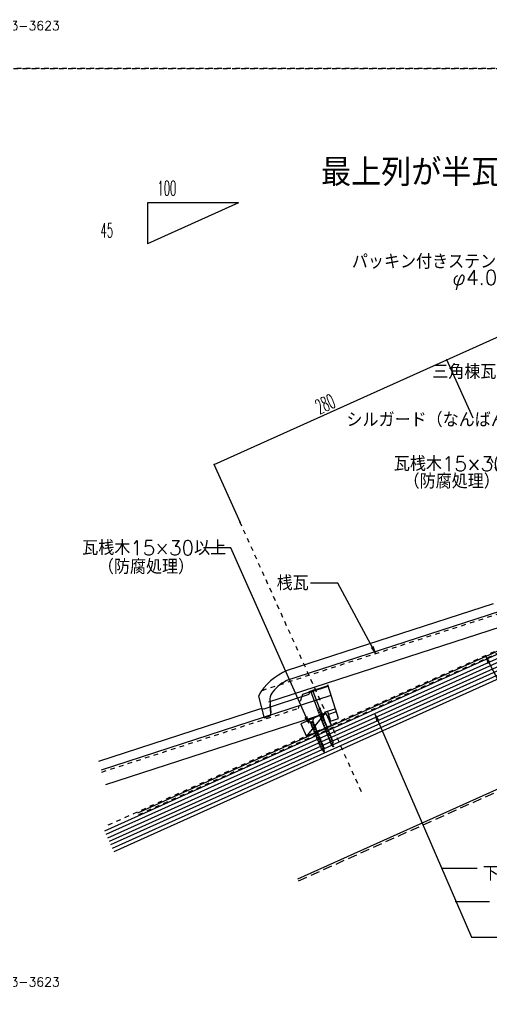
# Model space of a CAD drawing. Extents: x -1727 to 4652, y -2317 to 2357.
# Drawn here: x 1500 to 2017, y 39 to 1104 of the extents above; entities that cross this region are included whole.
import ezdxf

# ---------------------------------------------------------------- set-up
doc = ezdxf.new("R2010")
doc.units = 0
doc.header["$LTSCALE"] = 5
doc.linetypes.add('DASHED2', pattern=[3, 2, -1])
doc.linetypes.add('DOT', pattern=[2, 1, -1])
for name, color, linetype in [('0-0', 7, 'CONTINUOUS'), ('0-1', 7, 'CONTINUOUS'), ('0-2', 7, 'CONTINUOUS'), ('0-3', 7, 'CONTINUOUS'), ('0-4', 7, 'CONTINUOUS'), ('0-A', 7, 'CONTINUOUS'), ('0-F', 7, 'CONTINUOUS')]:
    doc.layers.add(name, color=color, linetype=linetype)
doc.styles.get("Standard").update_dxf_attribs({"font": 'txt.shx', "bigfont": 'extfont.shx'})

msp = doc.modelspace()

# ---------------------------------------------------------------- linework, layer by layer
at = {"layer": '0-1', "color": 7, "linetype": 'CONTINUOUS'}
for p, q in [((1629.8049, 232.7497), (2250.0378, 511.8512)), ((1814.9282, 316.5638), (1836.1106, 342.5698))]:
    msp.add_line(p, q, dxfattribs=at)
at = {"layer": '0-1', "color": 7, "linetype": 'DOT'}
msp.add_line((1630.725, 230.7022), (2250.3791, 509.5433), dxfattribs=at)
at = {"layer": '0-1', "color": 4, "linetype": 'CONTINUOUS'}
for p, q in [((1823.8189, 367.7917), (1817.4586, 365.3301)), ((1817.4586, 365.3301), (1817.7434, 364.5942)), ((1817.7434, 364.5942), (1824.1038, 367.0558)), ((1819.9077, 365.0498), (1819.1808, 365.1505)), ((1819.9077, 365.0498), (1819.1808, 365.1505)), ((1822.1974, 365.936), (1819.9077, 365.0498)), ((1826.9086, 346.9607), (1819.9077, 365.0498)), ((1822.1974, 365.936), (1822.6664, 366.4995)), ((1829.198, 347.8478), (1822.1974, 365.936)), ((1824.1038, 367.0558), (1823.8189, 367.7917)), ((1826.9528, 347.0317), (1826.6413, 346.2869)), ((1829.198, 347.8478), (1827.5566, 343.9219)), ((1830.1161, 345.4754), (1828.4747, 341.5496)), ((1830.1161, 345.4754), (1828.4747, 341.5496)), ((1831.0343, 343.103), (1829.3929, 339.1773)), ((1831.0343, 343.103), (1829.3929, 339.1773)), ((1815.2945, 334.3972), (1822.9915, 337.6122)), ((1815.5656, 333.7481), (1815.2945, 334.3972)), ((1823.2627, 336.9631), (1815.5656, 333.7481)), ((1819.2794, 331.8101), (1818.8981, 331.31)), ((1818.8981, 331.31), (1823.0917, 331.7002)), ((1819.1579, 332.0318), (1821.9585, 333.2015)), ((1819.1579, 332.0318), (1819.2607, 331.7856)), ((1820.2478, 329.4917), (1819.5818, 331.086)), ((1821.9585, 333.2015), (1822.5197, 331.858)), ((1822.7103, 331.2002), (1823.0917, 331.7002)), ((1823.4012, 329.5462), (1822.7103, 331.2002)), ((1822.9915, 337.6122), (1823.2627, 336.9631)), ((1831.9524, 340.7307), (1830.311, 336.8048)), ((1831.9524, 340.7307), (1830.311, 336.8048)), ((1832.8706, 338.3583), (1831.2292, 334.4325)), ((1832.8706, 338.3583), (1831.2292, 334.4325)), ((1831.4284, 333.4704), (1834.8175, 334.7821)), ((1831.472, 334.4978), (1841.4381, 308.7471)), ((1834.8604, 334.5083), (1831.8679, 332.3613)), ((1835.7665, 332.167), (1832.7741, 330.02)), ((1833.7887, 335.986), (1832.9896, 334.0747)), ((1833.7887, 335.986), (1832.9896, 334.0747)), ((1834.072, 335.504), (1844.038, 309.7534)), ((1820.2478, 329.4917), (1819.8664, 328.9917)), ((1819.8664, 328.9917), (1824.06, 329.3819)), ((1821.2161, 327.1733), (1820.5502, 328.7676)), ((1821.2161, 327.1733), (1820.8348, 326.6733)), ((1820.8348, 326.6733), (1825.0284, 327.0635)), ((1822.1845, 324.8549), (1821.5186, 326.4492)), ((1822.1845, 324.8549), (1821.8032, 324.3549)), ((1821.8032, 324.3549), (1825.9968, 324.7451)), ((1823.1529, 322.5365), (1822.4869, 324.1308)), ((1823.1529, 322.5365), (1822.7715, 322.0365)), ((1822.7715, 322.0365), (1826.9651, 322.4267)), ((1824.1212, 320.2181), (1823.4553, 321.8125)), ((1823.6787, 328.8818), (1824.06, 329.3819)), ((1824.3695, 327.2278), (1823.6787, 328.8818)), ((1824.1212, 320.2181), (1823.7399, 319.7181)), ((1823.7399, 319.7181), (1827.9335, 320.1083)), ((1824.6471, 326.5634), (1825.0284, 327.0635)), ((1825.3379, 324.9095), (1824.6471, 326.5634)), ((1825.6154, 324.245), (1825.9968, 324.7451)), ((1826.3063, 322.5911), (1825.6154, 324.245)), ((1826.5838, 321.9267), (1826.9651, 322.4267)), ((1827.2747, 320.2727), (1826.5838, 321.9267)), ((1827.5522, 319.6083), (1827.9335, 320.1083)), ((1828.243, 317.9543), (1827.5522, 319.6083)), ((1836.6727, 329.8256), (1833.6802, 327.6786)), ((1837.5789, 327.4843), (1834.5863, 325.3373)), ((1838.485, 325.1429), (1835.4925, 322.996)), ((1839.3912, 322.8015), (1836.3987, 320.6546)), ((1840.2973, 320.4603), (1837.3048, 318.3132)), ((1825.0896, 317.8997), (1824.4237, 319.4941)), ((1825.0896, 317.8997), (1824.7083, 317.3997)), ((1824.7083, 317.3997), (1828.9019, 317.7899)), ((1826.058, 315.5814), (1825.392, 317.1757)), ((1826.058, 315.5814), (1825.6766, 315.0813)), ((1825.6766, 315.0813), (1829.8702, 315.4715)), ((1827.0264, 313.263), (1826.3604, 314.8573)), ((1827.0264, 313.263), (1826.645, 312.7629)), ((1826.645, 312.7629), (1830.8386, 313.1531)), ((1827.9947, 310.9446), (1827.3288, 312.5389)), ((1827.9947, 310.9446), (1827.6134, 310.4446)), ((1827.6134, 310.4446), (1831.807, 310.8348)), ((1828.9631, 308.6262), (1828.2972, 310.2205)), ((1828.5205, 317.2899), (1828.9019, 317.7899)), ((1829.2114, 315.6359), (1828.5205, 317.2899)), ((1829.4889, 314.9715), (1829.8702, 315.4715)), ((1830.1798, 313.3175), (1829.4889, 314.9715)), ((1830.4573, 312.6531), (1830.8386, 313.1531)), ((1831.1481, 310.9991), (1830.4573, 312.6531)), ((1831.4257, 310.3347), (1831.807, 310.8348)), ((1832.1165, 308.6808), (1831.4257, 310.3347)), ((1841.2035, 318.1189), (1838.211, 315.9719)), ((1842.1096, 315.7775), (1839.1171, 313.6305)), ((1843.0158, 313.4362), (1840.0233, 311.2891)), ((1844.4624, 305.0043), (1843.954, 309.7205)), ((1828.9631, 308.6262), (1828.5818, 308.1262)), ((1828.5818, 308.1262), (1832.7754, 308.5164)), ((1829.9315, 306.3078), (1829.2655, 307.9021)), ((1829.9315, 306.3078), (1829.5501, 305.8078)), ((1829.5501, 305.8078), (1833.7437, 306.198)), ((1830.8998, 303.9894), (1830.2339, 305.5838)), ((1830.8998, 303.9894), (1830.5185, 303.4894)), ((1830.5185, 303.4894), (1834.5087, 303.9117)), ((1832.7622, 301.5025), (1831.4292, 303.2929)), ((1832.394, 308.0163), (1832.7754, 308.5164)), ((1833.0849, 306.3624), (1832.394, 308.0163)), ((1832.467, 301.2313), (1834.7003, 301.5097)), ((1834.5036, 299.1637), (1833.0765, 301.0804)), ((1833.3624, 305.698), (1833.7437, 306.198)), ((1833.5905, 305.1518), (1833.3624, 305.698)), ((1833.7543, 304.0779), (1833.5905, 305.1518)), ((1834.1266, 301.636), (1833.864, 303.3505)), ((1833.8659, 303.3457), (1834.5087, 303.9117)), ((1834.1875, 301.2023), (1834.7003, 301.5097)), ((1834.5036, 299.1637), (1834.1923, 301.2052)), ((1844.4624, 305.0043), (1841.6643, 308.8344)), ((1843.0998, 308.525), (1844.4624, 305.0043))]:
    msp.add_line(p, q, dxfattribs=at)
at = {"layer": '0-1', "color": 3, "linetype": 'CONTINUOUS'}
msp.add_lwpolyline([(1808.7619, 330.2381), (1814.9282, 316.5638), (1842.2769, 328.8954), (1836.1106, 342.5698), (1808.7619, 330.2381)], close=True, dxfattribs=at)
at = {"layer": '0-1', "color": 4, "linetype": 'CONTINUOUS'}
for centre, radius, start, end in [((1828.9352, 346.4278), 2.2981, 183.5154, 239.817), ((1829.8504, 344.0628), 2.2981, 183.5154, 239.817), ((1830.7686, 341.6905), 2.2981, 183.5154, 239.817), ((1828.4825, 346.2069), 1.79, 335.8763, 426.4387), ((1829.4006, 343.8346), 1.79, 335.8763, 426.4387), ((1830.3187, 341.4623), 1.79, 335.8763, 426.4387), ((1815.9767, 329.991), 3.7795, 32.6805, 96.244), ((1819.5352, 332.0991), 1.0142, 231.0819, 275.9133), ((1819.5767, 331.9611), 0.3335, 206.9354, 268.7778), ((1819.1797, 345.7222), 14.0999, 271.5848, 277.0489), ((1822.2536, 312.6335), 18.641, 93.5081, 98.061), ((1823.5284, 311.7434), 20.1563, 93.2798, 97.4642), ((1819.7955, 352.4459), 21.2472, 273.5551, 277.2727), ((1825.6461, 334.0298), 3.7795, 129.0957, 192.6593), ((1822.3412, 330.0951), 1.7719, 64.9433, 88.9027), ((1822.4594, 331.1011), 0.2698, 21.5537, 84.5104), ((1831.6867, 339.3182), 2.2981, 183.5154, 239.817), ((1832.6049, 336.9458), 2.2981, 183.5154, 239.817), ((1833.523, 334.5734), 2.2981, 183.5154, 207.9698), ((1831.2369, 339.0899), 1.79, 335.8763, 426.4387), ((1832.1551, 336.7175), 1.79, 335.8763, 426.4387), ((1833.0732, 334.3452), 1.79, 14.0306, 66.4387), ((1820.5035, 329.7807), 1.0142, 231.0819, 275.9133), ((1820.5451, 329.6428), 0.3335, 206.9354, 268.7778), ((1820.148, 343.4038), 14.0999, 271.5848, 277.0489), ((1823.222, 310.3151), 18.641, 93.5081, 98.061), ((1821.4719, 327.4624), 1.0142, 231.0819, 275.9133), ((1821.5135, 327.3244), 0.3335, 206.9354, 268.7778), ((1821.1164, 341.0854), 14.0999, 271.5848, 277.0489), ((1824.1904, 307.9967), 18.641, 93.5081, 98.061), ((1822.4403, 325.144), 1.0142, 231.0819, 275.9133), ((1824.4967, 309.425), 20.1563, 93.2798, 97.4642), ((1820.7639, 350.1275), 21.2472, 273.5551, 277.2727), ((1822.4818, 325.006), 0.3335, 206.9354, 268.7778), ((1822.0848, 338.7671), 14.0999, 271.5848, 277.0489), ((1825.1588, 305.6783), 18.641, 93.5081, 98.061), ((1823.4087, 322.8256), 1.0142, 231.0819, 275.9133), ((1825.4651, 307.1066), 20.1563, 93.2798, 97.4642), ((1821.7322, 347.8091), 21.2472, 273.5551, 277.2727), ((1823.4502, 322.6876), 0.3335, 206.9354, 268.7778), ((1823.3096, 327.7767), 1.7719, 64.9433, 88.9027), ((1823.0531, 336.4487), 14.0999, 271.5848, 277.0489), ((1823.4278, 328.7827), 0.2698, 21.5537, 84.5104), ((1826.1271, 303.3599), 18.641, 93.5081, 98.061), ((1824.377, 320.5072), 1.0142, 231.0819, 275.9133), ((1826.4335, 304.7883), 20.1563, 93.2798, 97.4642), ((1822.7006, 345.4908), 21.2472, 273.5551, 277.2727), ((1824.4186, 320.3692), 0.3335, 206.9354, 268.7778), ((1824.278, 325.4584), 1.7719, 64.9433, 88.9027), ((1824.0215, 334.1303), 14.0999, 271.5848, 277.0489), ((1824.3962, 326.4643), 0.2698, 21.5537, 84.5104), ((1827.0955, 301.0415), 18.641, 93.5081, 98.061), ((1827.4018, 302.4699), 20.1563, 93.2798, 97.4642), ((1823.669, 343.1724), 21.2472, 273.5551, 277.2727), ((1825.2464, 323.14), 1.7719, 64.9433, 88.9027), ((1825.3645, 324.1459), 0.2698, 21.5537, 84.5104), ((1828.3702, 300.1515), 20.1563, 93.2798, 97.4642), ((1824.6374, 340.854), 21.2472, 273.5551, 277.2727), ((1826.2147, 320.8216), 1.7719, 64.9433, 88.9027), ((1826.3329, 321.8276), 0.2698, 21.5537, 84.5104), ((1827.1831, 318.5032), 1.7719, 64.9433, 88.9027), ((1827.3013, 319.5092), 0.2698, 21.5537, 84.5104), ((1825.3454, 318.1888), 1.0142, 231.0819, 275.9133), ((1825.3869, 318.0508), 0.3335, 206.9354, 268.7778), ((1824.9899, 331.8119), 14.0999, 271.5848, 277.0489), ((1828.0639, 298.7232), 18.641, 93.5081, 98.061), ((1826.3138, 315.8704), 1.0142, 231.0819, 275.9133), ((1826.3553, 315.7324), 0.3335, 206.9354, 268.7778), ((1825.9583, 329.4935), 14.0999, 271.5848, 277.0489), ((1829.0322, 296.4048), 18.641, 93.5081, 98.061), ((1827.2821, 313.552), 1.0142, 231.0819, 275.9133), ((1829.3386, 297.8331), 20.1563, 93.2798, 97.4642), ((1825.6057, 338.5356), 21.2472, 273.5551, 277.2727), ((1827.3237, 313.4141), 0.3335, 206.9354, 268.7778), ((1826.9266, 327.1751), 14.0999, 271.5848, 277.0489), ((1830.0006, 294.0864), 18.641, 93.5081, 98.061), ((1828.2505, 311.2336), 1.0142, 231.0819, 275.9133), ((1830.307, 295.5147), 20.1563, 93.2798, 97.4642), ((1826.5741, 336.2172), 21.2472, 273.5551, 277.2727), ((1828.2921, 311.0957), 0.3335, 206.9354, 268.7778), ((1828.1515, 316.1848), 1.7719, 64.9433, 88.9027), ((1827.895, 324.8567), 14.0999, 271.5848, 277.0489), ((1828.2696, 317.1908), 0.2698, 21.5537, 84.5104), ((1830.969, 291.768), 18.641, 93.5081, 98.061), ((1831.2753, 293.1963), 20.1563, 93.2798, 97.4642), ((1827.5425, 333.8988), 21.2472, 273.5551, 277.2727), ((1829.1198, 313.8664), 1.7719, 64.9433, 88.9027), ((1829.238, 314.8724), 0.2698, 21.5537, 84.5104), ((1832.2437, 290.8779), 20.1563, 93.2798, 97.4642), ((1828.5108, 331.5804), 21.2472, 273.5551, 277.2727), ((1830.0882, 311.548), 1.7719, 64.9433, 88.9027), ((1830.2064, 312.554), 0.2698, 21.5537, 84.5104), ((1831.0566, 309.2296), 1.7719, 64.9433, 88.9027), ((1831.1748, 310.2356), 0.2698, 21.5537, 84.5104), ((1842.25, 308.0675), 0.9653, 28.3196, 127.3888), ((1844.0364, 308.7588), 0.9653, 94.9262, 193.9954), ((1829.2189, 308.9153), 1.0142, 231.0819, 275.9133), ((1829.2604, 308.7773), 0.3335, 206.9354, 268.7778), ((1828.8634, 322.5383), 14.0999, 271.5848, 277.0489), ((1831.9373, 289.4496), 18.641, 93.5081, 98.061), ((1830.1873, 306.5969), 1.0142, 231.0819, 275.9133), ((1830.2288, 306.4589), 0.3335, 206.9354, 268.7778), ((1829.8317, 320.22), 14.0999, 271.5848, 277.0489), ((1832.9057, 287.1312), 18.641, 93.5081, 98.061), ((1831.1556, 304.2785), 1.0142, 231.0819, 275.9133), ((1833.2121, 288.5596), 20.1563, 93.2798, 97.4642), ((1829.4792, 329.2621), 21.2472, 273.5551, 277.2727), ((1831.1972, 304.1405), 0.3335, 206.9354, 268.7778), ((1830.8001, 317.9016), 14.0999, 271.5848, 277.0489), ((1833.8741, 284.8128), 18.641, 93.5081, 98.061), ((1834.1804, 286.2412), 20.1563, 93.2798, 97.4642), ((1830.4476, 326.9437), 21.2472, 273.5551, 277.2727), ((1832.0249, 306.9113), 1.7719, 64.9433, 88.9027), ((1832.1431, 307.9172), 0.2698, 21.5537, 84.5104), ((1750.1104, 323.3629), 85.2785, 344.9583, 345.1329), ((1833.1456, 302.6656), 1.5866, 244.6803, 267.503), ((1831.6663, 314.6264), 10.7529, 274.6094, 281.1902), ((1831.2297, 317.5648), 16.1352, 274.6369, 278.0841), ((1809.6402, 528.0354), 225.8005, 275.8701, 276.1028), ((1832.9933, 304.5929), 1.7719, 64.9433, 88.9027), ((1832.6523, 306.0656), 5.0032, 274.8629, 281.702), ((1833.1115, 305.5989), 0.2698, 21.5537, 84.5104), ((1834.0654, 298.1709), 3.4656, 88.9879, 99.4107), ((1833.615, 303.2466), 0.2698, 21.5537, 83.5019), ((1834.0286, 299.844), 1.3709, 83.1187, 105.2898), ((1833.7619, 302.3172), 1.7607, 64.9051, 90.2895), ((1834.1078, 300.1844), 1.4517, 65.9148, 89.2579)]:
    msp.add_arc(centre, radius, start, end, dxfattribs=at)
at = {"layer": '0-2', "color": 2, "linetype": 'CONTINUOUS'}
for p, q in [((2097.0922, 476.7894), (1791.7374, 377.6671)), ((2019.8725, 462.2565), (1793.6754, 388.8303)), ((1773.5163, 354.515), (2091.3852, 457.6149)), ((1837.8695, 373.5802), (1846.5006, 346.9916)), ((1817.5269, 362.6209), (1767.9768, 346.5495)), ((1810.3351, 362.4051), (1809.5139, 359.7884)), ((1838.6838, 371.6076), (1810.3351, 362.4051)), ((1817.5269, 362.6209), (1818.5797, 365.065)), ((1818.5797, 365.065), (1838.5415, 371.5395)), ((1818.8916, 366.6647), (1819.3314, 365.3088)), ((1838.3353, 372.1753), (1819.1252, 365.9446)), ((1841.644, 361.3202), (1589.705, 279.5374)), ((1762.1125, 360.7337), (1768.5973, 336.6937)), ((1774.8247, 357.787), (1775.621, 342.4996)), ((1764.4243, 346.7874), (1586.6116, 289.0673)), ((1594.7717, 263.9244), (1835.937, 342.1458)), ((1767.9768, 346.5495), (1764.4243, 346.7874)), ((1775.6865, 341.5252), (1775.1608, 351.431)), ((1846.5542, 346.8265), (1834.2881, 342.8446)), ((1841.2764, 333.3453), (1835.3114, 343.1768)), ((1837.8205, 343.9913), (1841.2764, 333.3453)), ((1847.4554, 343.4178), (1838.9074, 340.643)), ((1850.0101, 336.1805), (1846.5542, 346.8265)), ((1774.4407, 338.6196), (1768.5973, 336.6937)), ((1841.2764, 333.3453), (1850.0101, 336.1805))]:
    msp.add_line(p, q, dxfattribs=at)
at = {"layer": '0-2', "color": 2, "linetype": 'DOT'}
for p, q in [((1766.3974, 367.089), (2061.0306, 462.7308)), ((1809.5139, 359.7884), (1805.5824, 347.2617)), ((1590.3959, 277.4093), (1805.5824, 347.2617))]:
    msp.add_line(p, q, dxfattribs=at)
at = {"layer": '0-2', "color": 2, "linetype": 'CONTINUOUS'}
for centre, radius, start, end in [((1817.5813, 330.1984), 63.3182, 112.1821, 151.1674), ((1810.4094, 341.1104), 40.5271, 112.0714, 143.0198), ((1786.2828, 357.5109), 11.4753, 135.9538, 177.6759), ((1772.5453, 341.3159), 3.202, 298.1619, 360.3977)]:
    msp.add_arc(centre, radius, start, end, dxfattribs=at)
at = {"layer": '0-3', "color": 7, "linetype": 'CONTINUOUS'}
for p, q in [((1740.3457, 902.4438), (1640.3457, 902.4438)), ((1640.3457, 902.4438), (1640.3457, 857.4438)), ((1740.3457, 902.4438), (1640.3457, 857.4438)), ((1968.8738, 730.1472), (2096.3993, 787.533)), ((1713.5353, 615.2463), (1968.8738, 730.1472)), ((1997.7807, 665.909), (1968.8738, 730.1472)), ((1742.4421, 551.008), (1713.5353, 615.2463)), ((1963.4633, 172.043), (2002.1415, 172.043)), ((1977.8948, 135.2788), (2015.7239, 135.2788))]:
    msp.add_line(p, q, dxfattribs=at)
for points in [[(1817.2811, 331.055), (1731.7271, 523.5516), (1701.7271, 523.5516)], [(1890.4776, 407.9795), (1849.1526, 484.9575), (1819.1526, 484.9575)], [(1885.8288, 413.9963), (1890.4776, 407.9795), (1888.0315, 415.1787)], [(2012.0837, 403.669), (2073.6254, 283.5876), (2103.6254, 283.5876)], [(2016.6168, 397.5646), (2012.0837, 403.669), (2014.3919, 396.4244)], [(1813.0928, 337.4009), (1817.2811, 331.055), (1815.3773, 338.4163)], [(1890.0721, 340.42), (1996.0222, 95.969), (2026.0222, 95.969)], [(1894.2016, 334.0356), (1890.0721, 340.42), (1891.9078, 333.0414)]]:
    msp.add_lwpolyline(points, dxfattribs=at)
at = {"layer": '0-3', "color": 7}
for p in [(1968.8738, 730.1472), (1713.5353, 615.2463)]:
    msp.add_point(p, dxfattribs=at)
at = {"layer": '0-4', "color": 3, "linetype": 'CONTINUOUS'}
for p, q in [((1593.485, 212.9611), (2240.5495, 504.1395)), ((1595.1949, 209.1615), (2242.2594, 500.3398)), ((1596.9047, 205.3618), (2243.9693, 496.5402)), ((1598.6146, 201.5621), (2245.6791, 492.7405)), ((1600.3244, 197.7625), (2247.389, 488.9409)), ((1602.0343, 193.9628), (2249.0989, 485.1413)), ((1603.7441, 190.1631), (2250.8088, 481.3416))]:
    msp.add_line(p, q, dxfattribs=at)
at = {"layer": '0-4', "color": 4, "linetype": 'CONTINUOUS'}
msp.add_line((1805.2059, 160.2127), (2209.7725, 342.2673), dxfattribs=at)
at = {"layer": '0-4', "color": 4, "linetype": 'DASHED2'}
msp.add_line((1806.2318, 157.9329), (2210.7984, 339.9875), dxfattribs=at)
at = {"layer": '0-A', "color": 7, "linetype": 'DOT'}
for p, q in [((4652.0253, 1050), (-1726.8095, 1050)), ((-1726.8095, 1050), (4652.0253, 1050))]:
    msp.add_line(p, q, dxfattribs=at)
at = {"layer": '0-F', "color": 1, "linetype": 'DOT'}
for p, q in [((2130.5304, 370.6511), (2016.3424, 624.4055)), ((2395.115, 577.6081), (1592.4535, 216.9335)), ((1875.1918, 255.7503), (1737.9225, 560.7972))]:
    msp.add_line(p, q, dxfattribs=at)

# ---------------------------------------------------------------- texts
at = {"layer": '0-0', "color": 7}
for p in [(1170.1157, 1091.888), (1170.1157, 41.888)]:
    msp.add_text('\u3000\u3000\u3000\u3000\u3000\u3000\u3000\u3000\u3000TEL(0855)53-0811\u3000FAX(0855)53-3623', height=10, dxfattribs=at).set_placement(p)
at = {"layer": '0-3', "color": 7}
for s, height, p in [('最上列が半瓦で納まる場合', 30, (1830.8411, 920.7444)), ('パッキン付きステンレスビス', 16, (1864.6981, 829.9168)), ('φ4.0×75㎜', 16, (1974.9481, 812.3466)), ('瓦桟木15×30以上２段', 16, (1910.7823, 607.8605)), ('（防腐処理）', 16, (1921.434, 588.6801)), ('瓦桟木15×30以上', 16, (1568.7271, 515.5516)), ('（防腐処理）', 16, (1585.9583, 494.7932)), ('桟瓦', 16, (1782.1526, 476.9575)), ('下葺材：ゴムアスルーフィング', 16, (2008.3453, 157.9677))]:
    msp.add_text(s, height=height, dxfattribs=at).set_placement(p)
at = {"layer": '0-3', "color": 7, "width": 0.5}
for s, rotation, p in [('100', 359.9954, (1651.3745, 910.4874)), ('45', 359.9954, (1588.9002, 864.2414)), ('280', 24.2275, (1829.2356, 670.0522))]:
    msp.add_text(s, height=16, rotation=rotation, dxfattribs=at).set_placement(p)
at = {"layer": '0-3', "color": 7}
for s, p in [('三角棟瓦紐付き', (1952.9195, 708.9866)), ('シルガード（なんばん）', (1858.7443, 656.2021))]:
    msp.add_text(s, height=16, rotation=359.9948, dxfattribs=at).set_placement(p)

doc.saveas('drawing.dxf')
